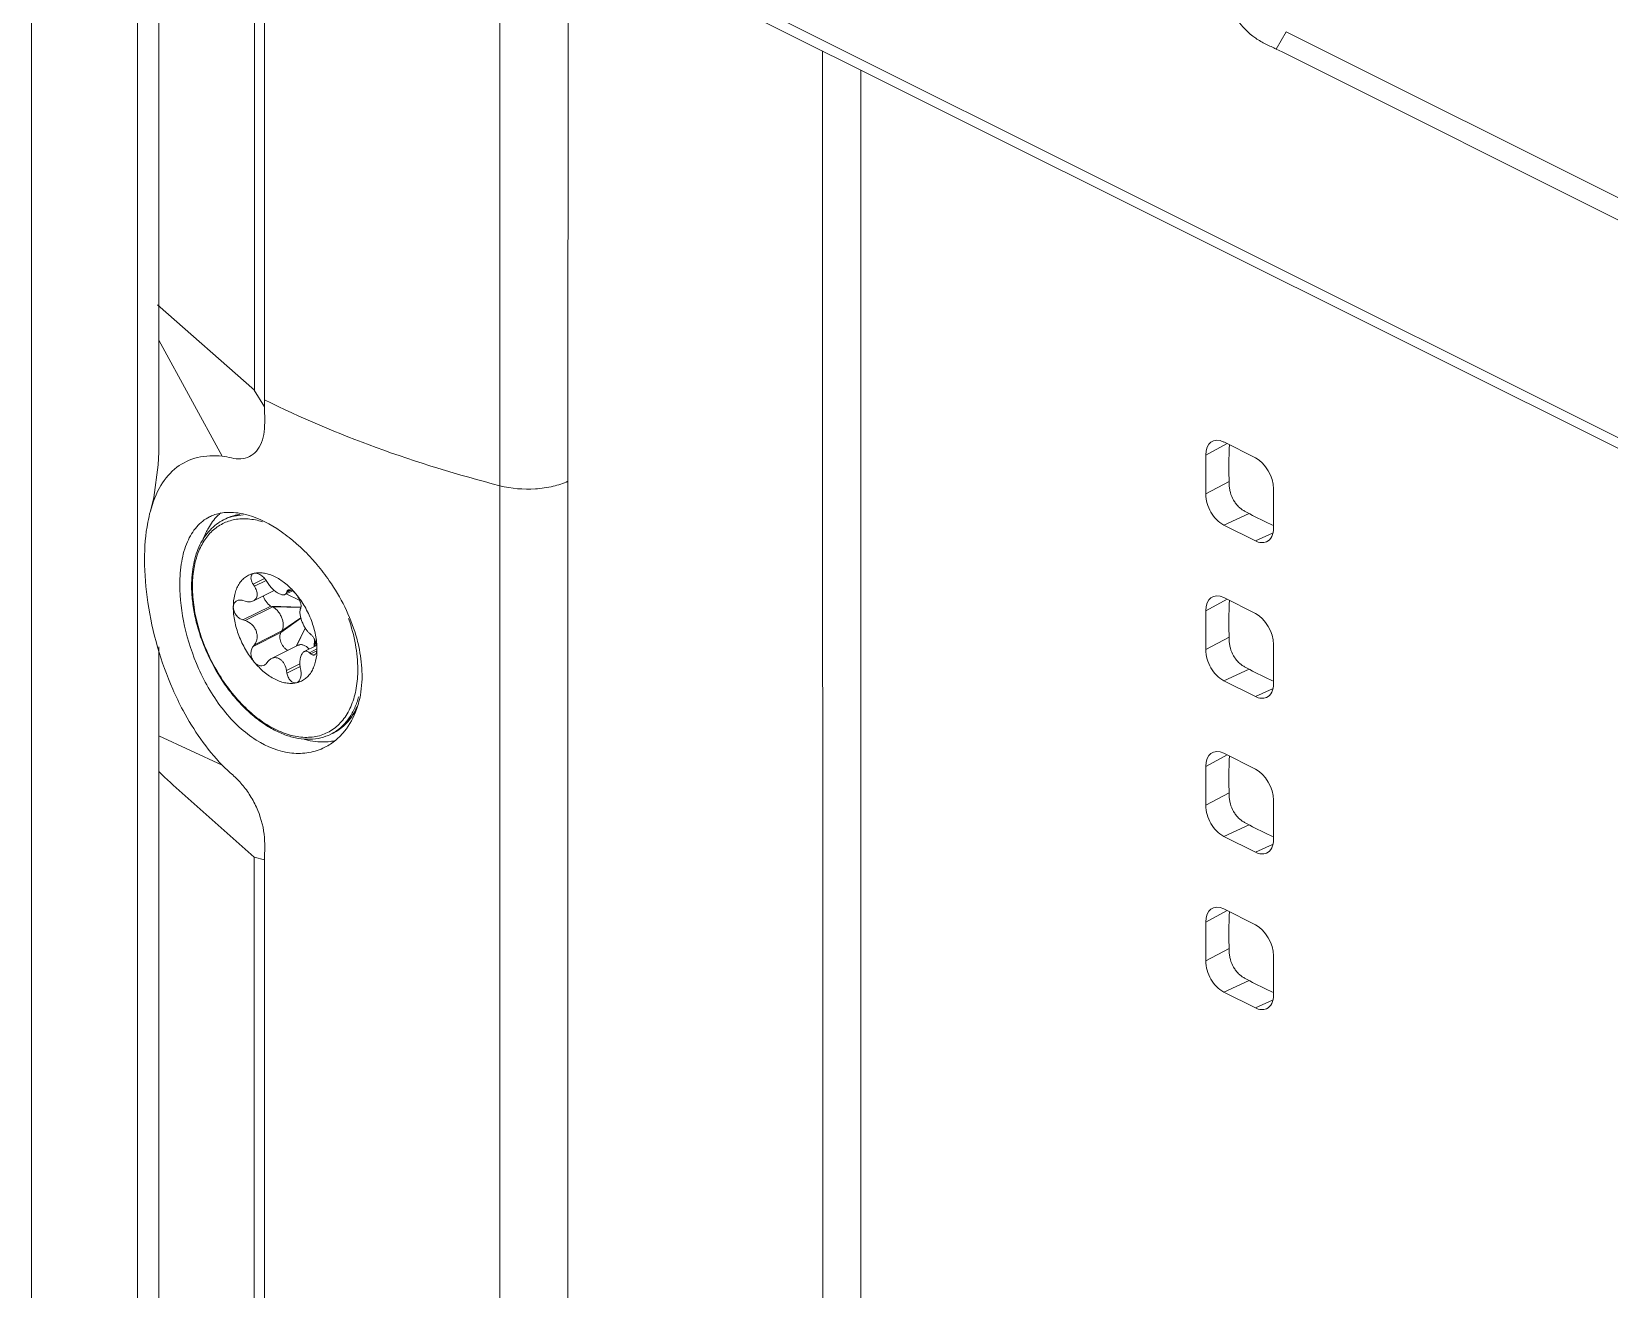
# Model space of a CAD drawing. Header units: millimetres. Extents: x 1177 to 4147, y 93 to 2194.
# Drawn here: x 3175.89 to 3212.74, y 973.66 to 1003.06 of the extents above; entities that cross this region are included whole.
import ezdxf

# ---------------------------------------------------------------- set-up
doc = ezdxf.new("R2010")
doc.units = ezdxf.units.MM
doc.header["$LTSCALE"] = 0.1
doc.layers.get('0').update_dxf_attribs({"lineweight": 13})

# ---------------------------------------------------------------- blocks, each defined once
blk = doc.blocks.new('01')
for p, q in [((3465.698, 700.051), (3465.698, 1037.801)), ((3469.234, 700.051), (3469.234, 1037.801)), ((3469.941, 1036.582), (3469.941, 1001.342)), ((3473.142, 1003.413), (3473.142, 1030.604)), ((3473.475, 1029.937), (3473.475, 1003.09)), ((3595.034, 963.625), (3482.743, 1019.771)), ((3481.324, 1018.752), (3481.324, 1000.222)), ((3594.834, 963.363), (3483.857, 1018.851)), ((3483.596, 1000.372), (3483.602, 1017.697)), ((3507.227, 1014.795), (3507.559, 1015.374)), ((3568.369, 984.968), (3507.558, 1015.374)), ((3492.092, 1014.734), (3492.093, 971.632)), ((3507.227, 1014.795), (3507.418, 1014.7)), ((3568.229, 984.295), (3507.418, 1014.7)), ((3493.366, 972.189), (3493.366, 1014.096)), ((3473.142, 1003.413), (3469.905, 1006.261)), ((3472.06, 1001.21), (3469.941, 1005.08)), ((3473.475, 1002.857), (3473.123, 1003.407)), ((3473.475, 1002.857), (3473.475, 1003.09)), ((3505.583, 1001.626), (3504.872, 1001.245)), ((3505.473, 1001.681), (3506.534, 1001.15)), ((3505.656, 1001.47), (3505.666, 1001.58)), ((3504.872, 1001.245), (3504.872, 999.946)), ((3483.596, 1000.372), (3483.596, 984.783)), ((3505.654, 1000.365), (3504.872, 999.946)), ((3481.327, 1000.221), (3481.327, 874.993)), ((3507.135, 998.815), (3507.135, 1000.113)), ((3505.473, 998.91), (3506.317, 999.295)), ((3472.107, 999.082), (3472.184, 999.121)), ((3505.473, 998.91), (3506.534, 998.379)), ((3507.104, 998.64), (3506.534, 998.379)), ((3473.089, 996.934), (3473.474, 997.126)), ((3473.127, 997.3), (3473.093, 997.288)), ((3473.134, 996.863), (3473.089, 996.934)), ((3473.798, 996.726), (3473.099, 996.376)), ((3473.527, 997.06), (3473.134, 996.863)), ((3473.549, 997.029), (3473.593, 996.958)), ((3474.152, 996.589), (3474.401, 996.713)), ((3474.193, 996.609), (3474.647, 996.391)), ((3474.206, 996.652), (3474.364, 996.731)), ((3474.206, 996.652), (3474.221, 996.693)), ((3474.221, 996.693), (3474.323, 996.744)), ((3472.753, 996.389), (3472.828, 996.367)), ((3472.753, 995.74), (3473.684, 996.205)), ((3472.828, 995.717), (3473.744, 996.175)), ((3473.684, 996.205), (3473.744, 996.175)), ((3474.684, 996.162), (3473.684, 996.205)), ((3474.68, 996.153), (3473.744, 996.175)), ((3474.68, 996.139), (3474.665, 996.098)), ((3505.583, 996.43), (3504.872, 996.049)), ((3504.872, 996.049), (3504.872, 994.75)), ((3505.473, 996.485), (3506.534, 995.954)), ((3505.656, 996.274), (3505.666, 996.383)), ((3472.828, 995.717), (3472.753, 995.74)), ((3474.686, 995.798), (3474.02, 995.324)), ((3474.683, 995.807), (3474.05, 995.373)), ((3473.089, 994.859), (3474.02, 995.324)), ((3473.134, 994.915), (3474.05, 995.373)), ((3474.05, 995.373), (3474.02, 995.324)), ((3474.83, 995.468), (3474.526, 994.863)), ((3474.832, 995.465), (3474.533, 994.867)), ((3474.971, 995.295), (3475.016, 995.258)), ((3475.138, 995.092), (3475.131, 994.852)), ((3475.158, 995.053), (3475.156, 994.864)), ((3505.654, 995.169), (3504.872, 994.75)), ((3469.941, 994.84), (3469.941, 928.311)), ((3473.089, 994.859), (3473.134, 994.915)), ((3473.705, 994.452), (3474.592, 994.896)), ((3475.208, 994.89), (3474.795, 994.684)), ((3475.222, 994.771), (3474.971, 994.646)), ((3475.016, 994.608), (3474.971, 994.646)), ((3475.016, 994.608), (3475.216, 994.709)), ((3507.135, 993.619), (3507.135, 994.917)), ((3473.593, 994.36), (3473.549, 994.305)), ((3474.206, 994.054), (3474.652, 994.277)), ((3474.221, 993.968), (3474.206, 994.054)), ((3474.221, 993.968), (3474.661, 994.189)), ((3474.665, 994.149), (3474.68, 994.064)), ((3505.473, 993.713), (3506.317, 994.099)), ((3474.524, 993.639), (3474.56, 993.651)), ((3505.473, 993.713), (3506.534, 993.183)), ((3507.104, 993.444), (3506.534, 993.183)), ((3472.06, 990.892), (3469.941, 991.873)), ((3475.685, 991.927), (3475.762, 991.965)), ((3505.473, 991.289), (3506.534, 990.758)), ((3505.583, 991.234), (3504.872, 990.852)), ((3504.872, 990.852), (3504.872, 989.554)), ((3505.656, 991.078), (3505.666, 991.187)), ((3505.654, 989.973), (3504.872, 989.554)), ((3507.135, 988.422), (3507.135, 989.721)), ((3505.473, 988.517), (3506.317, 988.903)), ((3505.473, 988.517), (3506.534, 987.987)), ((3507.104, 988.248), (3506.534, 987.987)), ((3473.123, 925.447), (3473.123, 987.819)), ((3473.475, 987.735), (3473.123, 987.819)), ((3473.475, 987.735), (3473.477, 924.894)), ((3505.583, 986.037), (3504.872, 985.656)), ((3505.473, 986.092), (3506.534, 985.562)), ((3504.872, 985.656), (3504.872, 984.358)), ((3505.656, 985.882), (3505.666, 985.991)), ((3483.596, 898.181), (3483.596, 984.783)), ((3505.654, 984.777), (3504.872, 984.358)), ((3507.135, 983.226), (3507.135, 984.525)), ((3505.473, 983.321), (3506.317, 983.707)), ((3505.473, 983.321), (3506.534, 982.791)), ((3507.104, 983.051), (3506.534, 982.791))]:
    blk.add_line(p, q)
blk.add_lwpolyline([(3469.941, 1001.342), (3469.928, 1000.914), (3469.777, 999.833), (3469.663, 999.372)])
for centre, radius, start, end in [((3473.135, 997.998), 1.732, 130.5598, 135.3471), ((3472.78, 997.738), 1.503, 113.3088, 116.5615), ((3473.842, 997.547), 2.576, 154.5926, 160.887), ((3469.971, 993.163), 6.866, 40.1539, 42.2458), ((3472.405, 994.847), 2.751, 39.6153, 43.0298), ((3480.535, 997.874), 11.058, 195.9516, 203.6868), ((3472.622, 993.876), 4.103, 0.0275, 3.5686), ((3474.366, 994.401), 0.778, 281.697, 284.5236), ((3474.977, 993.443), 1.678, 314.9899, 318.7319), ((3475.013, 993.27), 1.502, 296.5635, 299.833), ((3475.011, 993.274), 1.507, 299.8338, 302.1073), ((3475.088, 993.313), 1.506, 296.5665, 305.4782), ((3475.435, 993.399), 1.731, 278.1993, 281.821)]:
    blk.add_arc(centre, radius, start, end)
for centre, start_param, end_param in [((3505.473, 1000.944), 5.599123, 7.169916), ((3506.534, 1000.414), -2.254859, -0.684066), ((3505.473, 995.748), 5.599123, 7.169916), ((3506.534, 995.218), -2.254859, -0.684066), ((3505.473, 990.552), 5.599123, 7.169916), ((3506.534, 990.022), -2.254859, -0.684066), ((3505.473, 985.356), 5.599123, 7.169916), ((3506.534, 984.825), -2.254859, -0.684066)]:
    blk.add_ellipse(centre, major_axis=(-0.38, 0.761), ratio=0.612298, start_param=start_param, end_param=end_param)
for points, knots in [([(3505.314, 1017.59), (3505.345, 1017.437), (3505.383, 1017.127), (3505.473, 1016.659), (3505.651, 1016.209), (3505.964, 1015.669), (3506.387, 1015.23), (3506.876, 1014.958), (3507.113, 1014.852), (3507.227, 1014.795)], [0, 0, 0, 0, 0.130296, 0.261607, 0.397411, 0.533005, 0.782891, 0.893466, 1, 1, 1, 1]), ([(3473.474, 1003.09), (3474.682, 1002.487), (3477.259, 1001.397), (3479.933, 1000.579), (3481.327, 1000.221)], [0, 0, 0, 0, 0.484078, 1, 1, 1, 1]), ([(3472.062, 1001.21), (3472.167, 1001.199), (3472.37, 1001.144), (3472.677, 1001.095), (3472.977, 1001.176), (3473.223, 1001.373), (3473.389, 1001.669), (3473.503, 1002.174), (3473.472, 1002.579), (3473.473, 1002.857)], [0, 0, 0, 0, 0.115083, 0.228225, 0.334504, 0.44274, 0.561915, 0.697476, 1, 1, 1, 1]), ([(3505.656, 1000.255), (3505.653, 1000.356), (3505.644, 1000.761), (3505.647, 1001.167), (3505.656, 1001.47)], [0, 0, 0, 0, 0.250762, 1, 1, 1, 1]), ([(3472.062, 1001.21), (3471.787, 1001.238), (3471.244, 1001.219), (3470.497, 1000.875), (3469.953, 1000.217), (3469.745, 999.671), (3469.663, 999.372)], [0, 0, 0, 0, 0.249675, 0.47907, 0.72035, 1, 1, 1, 1]), ([(3481.327, 1000.221), (3481.71, 1000.123), (3482.316, 1000.075), (3483.079, 1000.183), (3483.438, 1000.299), (3483.596, 1000.372)], [0, 0, 0, 0, 0.513363, 0.77457, 1, 1, 1, 1]), ([(3506.166, 999.375), (3506.132, 999.393), (3506.064, 999.438), (3505.968, 999.521), (3505.878, 999.622), (3505.775, 999.777), (3505.702, 999.951), (3505.665, 1000.127), (3505.657, 1000.213), (3505.656, 1000.255)], [0, 0, 0, 0, 0.108395, 0.229179, 0.357678, 0.490342, 0.756404, 0.883164, 1, 1, 1, 1]), ([(3505.473, 998.91), (3505.293, 998.999), (3505.003, 999.326), (3504.872, 999.735), (3504.872, 999.946)], [0, 0, 0, 0, 0.487771, 1, 1, 1, 1]), ([(3469.663, 999.372), (3469.63, 999.251), (3469.508, 998.717), (3469.467, 998.167), (3469.469, 997.747)], [0, 0, 0, 0, 0.230554, 1, 1, 1, 1]), ([(3470.643, 996.919), (3470.643, 997.178), (3470.679, 997.667), (3470.86, 998.333), (3471.172, 998.861), (3471.476, 999.102), (3471.636, 999.182)], [0, 0, 0, 0, 0.300569, 0.564222, 0.79262, 1, 1, 1, 1]), ([(3471.515, 998.652), (3471.541, 998.705), (3471.647, 998.908), (3471.784, 999.095), (3471.903, 999.215)], [0, 0, 0, 0, 0.260593, 1, 1, 1, 1]), ([(3471.636, 999.182), (3471.678, 999.203), (3471.851, 999.279), (3472.039, 999.318), (3472.181, 999.328)], [0, 0, 0, 0, 0.24485, 1, 1, 1, 1]), ([(3472.181, 999.328), (3472.214, 999.33), (3472.349, 999.336), (3472.484, 999.326), (3472.585, 999.312)], [0, 0, 0, 0, 0.242119, 1, 1, 1, 1]), ([(3472.644, 999.265), (3472.564, 999.253), (3472.406, 999.217), (3472.256, 999.156), (3472.184, 999.121)], [0, 0, 0, 0, 0.503879, 1, 1, 1, 1]), ([(3472.184, 999.121), (3472.25, 999.153), (3472.386, 999.21), (3472.529, 999.247), (3472.601, 999.261)], [0, 0, 0, 0, 0.497483, 1, 1, 1, 1]), ([(3472.755, 999.245), (3472.656, 999.241), (3472.461, 999.216), (3472.273, 999.156), (3472.185, 999.118)], [0, 0, 0, 0, 0.506993, 1, 1, 1, 1]), ([(3472.585, 999.312), (3472.699, 999.296), (3473.206, 999.182), (3473.673, 998.932), (3474.005, 998.705)], [0, 0, 0, 0, 0.223923, 1, 1, 1, 1]), ([(3507.136, 998.889), (3507.054, 998.927), (3506.727, 999.081), (3506.404, 999.246), (3506.166, 999.375)], [0, 0, 0, 0, 0.249373, 1, 1, 1, 1]), ([(3471.038, 996.883), (3471.038, 997.128), (3471.069, 997.488), (3471.187, 997.94), (3471.307, 998.243), (3471.46, 998.512), (3471.646, 998.746), (3471.861, 998.94), (3472.023, 999.04), (3472.107, 999.082)], [0, 0, 0, 0, 0.285392, 0.417936, 0.543856, 0.663798, 0.778818, 0.890321, 1, 1, 1, 1]), ([(3473.399, 999.019), (3473.245, 999.067), (3473.011, 999.115), (3472.701, 999.12), (3472.482, 999.096), (3472.273, 999.042), (3472.076, 998.96), (3471.893, 998.851), (3471.725, 998.715), (3471.574, 998.553), (3471.394, 998.301), (3471.217, 997.924), (3471.093, 997.408), (3471.068, 997.04), (3471.068, 996.848)], [0, 0, 0, 0, 0.126417, 0.185933, 0.243502, 0.299706, 0.355209, 0.410723, 0.466962, 0.524587, 0.584176, 0.710778, 0.84924, 1, 1, 1, 1]), ([(3474.005, 998.705), (3474.035, 998.685), (3474.157, 998.599), (3474.275, 998.508), (3474.362, 998.437)], [0, 0, 0, 0, 0.245375, 1, 1, 1, 1]), ([(3507.135, 998.815), (3507.135, 998.715), (3507.109, 998.528), (3506.975, 998.382), (3506.901, 998.349)], [0, 0, 0, 0, 0.552408, 1, 1, 1, 1]), ([(3474.362, 998.437), (3474.423, 998.388), (3474.665, 998.182), (3474.892, 997.958), (3475.054, 997.779)], [0, 0, 0, 0, 0.243557, 1, 1, 1, 1]), ([(3506.901, 998.349), (3506.847, 998.325), (3506.716, 998.308), (3506.594, 998.349), (3506.534, 998.379)], [0, 0, 0, 0, 0.464527, 1, 1, 1, 1]), ([(3469.469, 997.747), (3469.467, 997.272), (3469.552, 996.288), (3469.762, 995.324), (3469.902, 994.835)], [0, 0, 0, 0, 0.482469, 1, 1, 1, 1]), ([(3472.429, 996.167), (3472.429, 996.308), (3472.449, 996.514), (3472.529, 996.767), (3472.61, 996.929), (3472.712, 997.066), (3472.834, 997.176), (3472.973, 997.257), (3473.075, 997.289), (3473.127, 997.3)], [0, 0, 0, 0, 0.292489, 0.425478, 0.549994, 0.667323, 0.779541, 0.889431, 1, 1, 1, 1]), ([(3473.093, 997.288), (3473.081, 997.282), (3473.06, 997.267), (3473.036, 997.234), (3473.022, 997.194), (3473.015, 997.129), (3473.034, 997.038), (3473.068, 996.969), (3473.089, 996.934)], [0, 0, 0, 0, 0.097885, 0.196945, 0.302948, 0.419624, 0.688587, 1, 1, 1, 1]), ([(3473.127, 997.3), (3473.176, 997.31), (3473.279, 997.321), (3473.438, 997.31), (3473.602, 997.273), (3473.831, 997.187), (3474.117, 997.013), (3474.318, 996.829), (3474.416, 996.724)], [0, 0, 0, 0, 0.102583, 0.210143, 0.32398, 0.444974, 0.708853, 1, 1, 1, 1]), ([(3473.549, 997.029), (3473.523, 997.071), (3473.462, 997.148), (3473.37, 997.226), (3473.291, 997.272), (3473.218, 997.3), (3473.161, 997.307), (3473.127, 997.3)], [0, 0, 0, 0, 0.280746, 0.557076, 0.685088, 0.802432, 1, 1, 1, 1]), ([(3475.219, 997.591), (3475.365, 997.418), (3475.912, 996.701), (3476.326, 995.877), (3476.517, 995.23)], [0, 0, 0, 0, 0.251144, 1, 1, 1, 1]), ([(3470.643, 996.919), (3470.643, 996.455), (3470.765, 995.493), (3471.069, 994.574), (3471.272, 994.12)], [0, 0, 0, 0, 0.482445, 1, 1, 1, 1]), ([(3475.685, 991.927), (3475.578, 991.873), (3475.349, 991.79), (3474.979, 991.744), (3474.59, 991.775), (3474.191, 991.881), (3473.79, 992.058), (3473.393, 992.301), (3473.006, 992.606), (3472.637, 992.968), (3472.293, 993.377), (3471.873, 993.981), (3471.531, 994.643), (3471.28, 995.337), (3471.143, 995.859), (3471.059, 996.375), (3471.038, 996.717), (3471.038, 996.883)], [0, 0, 0, 0, 0.046168, 0.093562, 0.14325, 0.196027, 0.252355, 0.312364, 0.375896, 0.442549, 0.511737, 0.582736, 0.726725, 0.798122, 0.867948, 0.935457, 1, 1, 1, 1]), ([(3471.068, 996.848), (3471.068, 996.619), (3471.107, 996.146), (3471.265, 995.438), (3471.52, 994.73), (3471.861, 994.051), (3472.275, 993.425), (3472.749, 992.875), (3473.263, 992.422), (3473.799, 992.083), (3474.34, 991.871), (3474.789, 991.808), (3475.124, 991.834), (3475.358, 991.888), (3475.578, 991.978), (3475.78, 992.102), (3475.963, 992.258), (3476.184, 992.513), (3476.4, 992.912), (3476.552, 993.474), (3476.583, 993.879), (3476.583, 994.09)], [0, 0, 0, 0, 0.068686, 0.141533, 0.217028, 0.293412, 0.36886, 0.441621, 0.510182, 0.573445, 0.630935, 0.683047, 0.707566, 0.731385, 0.754843, 0.778311, 0.802158, 0.826721, 0.878957, 0.936591, 1, 1, 1, 1]), ([(3473.099, 996.376), (3473.117, 996.386), (3473.151, 996.408), (3473.191, 996.455), (3473.217, 996.512), (3473.227, 996.576), (3473.223, 996.645), (3473.199, 996.745), (3473.163, 996.817), (3473.134, 996.863)], [0, 0, 0, 0, 0.11066, 0.218773, 0.328694, 0.444664, 0.569516, 0.704271, 1, 1, 1, 1]), ([(3473.797, 996.724), (3473.758, 996.757), (3473.684, 996.831), (3473.621, 996.914), (3473.593, 996.958)], [0, 0, 0, 0, 0.500571, 1, 1, 1, 1]), ([(3474.152, 996.589), (3474.143, 996.584), (3474.121, 996.577), (3474.084, 996.576), (3474.043, 996.582), (3473.979, 996.603), (3473.894, 996.648), (3473.83, 996.696), (3473.797, 996.724)], [0, 0, 0, 0, 0.081289, 0.172033, 0.275865, 0.394549, 0.674735, 1, 1, 1, 1]), ([(3474.206, 996.652), (3474.201, 996.639), (3474.187, 996.613), (3474.164, 996.595), (3474.152, 996.589)], [0, 0, 0, 0, 0.516987, 1, 1, 1, 1]), ([(3474.26, 996.74), (3474.252, 996.736), (3474.235, 996.722), (3474.225, 996.703), (3474.221, 996.693)], [0, 0, 0, 0, 0.479654, 1, 1, 1, 1]), ([(3474.401, 996.713), (3474.388, 996.722), (3474.363, 996.735), (3474.325, 996.748), (3474.29, 996.75), (3474.269, 996.745), (3474.26, 996.74)], [0, 0, 0, 0, 0.309007, 0.574685, 0.801106, 1, 1, 1, 1]), ([(3474.524, 996.601), (3474.505, 996.624), (3474.467, 996.665), (3474.423, 996.7), (3474.401, 996.713)], [0, 0, 0, 0, 0.531627, 1, 1, 1, 1]), ([(3474.68, 996.139), (3474.685, 996.152), (3474.691, 996.182), (3474.691, 996.232), (3474.682, 996.288), (3474.658, 996.374), (3474.609, 996.483), (3474.555, 996.563), (3474.524, 996.601)], [0, 0, 0, 0, 0.081914, 0.180348, 0.294769, 0.423159, 0.707611, 1, 1, 1, 1]), ([(3474.524, 996.601), (3474.632, 996.471), (3474.826, 996.189), (3475.046, 995.729), (3475.186, 995.251), (3475.222, 994.927), (3475.222, 994.771)], [0, 0, 0, 0, 0.254359, 0.512919, 0.764765, 1, 1, 1, 1]), ([(3472.547, 996.381), (3472.529, 996.372), (3472.495, 996.348), (3472.457, 996.297), (3472.434, 996.236), (3472.429, 996.191), (3472.429, 996.167)], [0, 0, 0, 0, 0.236599, 0.476208, 0.728722, 1, 1, 1, 1]), ([(3473.127, 994.337), (3473.019, 994.467), (3472.825, 994.749), (3472.605, 995.21), (3472.465, 995.687), (3472.429, 996.011), (3472.429, 996.167)], [0, 0, 0, 0, 0.254359, 0.512919, 0.764765, 1, 1, 1, 1]), ([(3472.429, 996.167), (3472.429, 996.122), (3472.448, 996.027), (3472.519, 995.901), (3472.623, 995.798), (3472.709, 995.753), (3472.753, 995.74)], [0, 0, 0, 0, 0.239462, 0.49734, 0.756045, 1, 1, 1, 1]), ([(3472.753, 996.389), (3472.718, 996.4), (3472.648, 996.411), (3472.577, 996.395), (3472.547, 996.381)], [0, 0, 0, 0, 0.52668, 1, 1, 1, 1]), ([(3472.828, 996.367), (3472.875, 996.353), (3472.967, 996.337), (3473.061, 996.357), (3473.099, 996.376)], [0, 0, 0, 0, 0.531842, 1, 1, 1, 1]), ([(3473.684, 996.205), (3473.655, 996.22), (3473.599, 996.26), (3473.528, 996.34), (3473.47, 996.436), (3473.444, 996.508), (3473.435, 996.544)], [0, 0, 0, 0, 0.224627, 0.474713, 0.738163, 1, 1, 1, 1]), ([(3474.05, 995.373), (3474.066, 995.399), (3474.091, 995.463), (3474.101, 995.57), (3474.088, 995.687), (3474.053, 995.808), (3473.997, 995.924), (3473.925, 996.029), (3473.841, 996.115), (3473.776, 996.159), (3473.744, 996.175)], [0, 0, 0, 0, 0.100163, 0.214155, 0.341032, 0.476829, 0.616268, 0.753439, 0.882721, 1, 1, 1, 1]), ([(3474.971, 995.295), (3474.946, 995.316), (3474.896, 995.368), (3474.831, 995.462), (3474.771, 995.572), (3474.719, 995.691), (3474.68, 995.809), (3474.655, 995.92), (3474.648, 996.016), (3474.656, 996.074), (3474.665, 996.098)], [0, 0, 0, 0, 0.110696, 0.240625, 0.384178, 0.53292, 0.676665, 0.805968, 0.914467, 1, 1, 1, 1]), ([(3505.656, 995.058), (3505.653, 995.16), (3505.644, 995.565), (3505.647, 995.971), (3505.656, 996.274)], [0, 0, 0, 0, 0.250762, 1, 1, 1, 1]), ([(3472.828, 995.717), (3472.907, 995.693), (3473.021, 995.625), (3473.133, 995.495), (3473.194, 995.378), (3473.226, 995.252), (3473.226, 995.127), (3473.196, 995.011), (3473.157, 994.944), (3473.134, 994.915)], [0, 0, 0, 0, 0.249375, 0.381505, 0.514159, 0.64429, 0.769426, 0.888065, 1, 1, 1, 1]), ([(3476.583, 994.09), (3476.583, 994.369), (3476.525, 994.947), (3476.375, 995.506), (3476.278, 995.788)], [0, 0, 0, 0, 0.483665, 1, 1, 1, 1]), ([(3474.249, 994.722), (3474.225, 994.735), (3474.177, 994.768), (3474.114, 994.832), (3474.06, 994.911), (3474.018, 994.998), (3473.991, 995.089), (3473.979, 995.199), (3473.994, 995.282), (3474.02, 995.324)], [0, 0, 0, 0, 0.117521, 0.247148, 0.384604, 0.524297, 0.660366, 0.787432, 1, 1, 1, 1]), ([(3475.21, 994.89), (3475.202, 994.928), (3475.181, 995.002), (3475.136, 995.104), (3475.082, 995.191), (3475.039, 995.239), (3475.016, 995.258)], [0, 0, 0, 0, 0.274561, 0.545123, 0.791997, 1, 1, 1, 1]), ([(3476.517, 995.23), (3476.545, 995.138), (3476.641, 994.778), (3476.7, 994.408), (3476.717, 994.132)], [0, 0, 0, 0, 0.257452, 1, 1, 1, 1]), ([(3506.166, 994.179), (3506.132, 994.197), (3506.064, 994.241), (3505.968, 994.324), (3505.878, 994.426), (3505.775, 994.581), (3505.702, 994.755), (3505.665, 994.931), (3505.657, 995.017), (3505.656, 995.058)], [0, 0, 0, 0, 0.108395, 0.229179, 0.357678, 0.490342, 0.756404, 0.883164, 1, 1, 1, 1]), ([(3473.089, 994.859), (3473.063, 994.826), (3473.023, 994.743), (3473.013, 994.603), (3473.046, 994.461), (3473.096, 994.375), (3473.127, 994.337)], [0, 0, 0, 0, 0.226942, 0.475503, 0.738548, 1, 1, 1, 1]), ([(3473.593, 994.36), (3473.601, 994.37), (3473.633, 994.406), (3473.673, 994.436), (3473.705, 994.452)], [0, 0, 0, 0, 0.258578, 1, 1, 1, 1]), ([(3473.705, 994.452), (3473.729, 994.465), (3473.781, 994.482), (3473.865, 994.484), (3473.947, 994.46), (3474.022, 994.412), (3474.088, 994.343), (3474.161, 994.226), (3474.193, 994.124), (3474.206, 994.054)], [0, 0, 0, 0, 0.109461, 0.218418, 0.33058, 0.449317, 0.576567, 0.712229, 1, 1, 1, 1]), ([(3475.222, 994.771), (3475.222, 994.634), (3475.203, 994.434), (3475.127, 994.187), (3475.052, 994.028), (3474.955, 993.891), (3474.84, 993.78), (3474.708, 993.696), (3474.611, 993.66), (3474.561, 993.648)], [0, 0, 0, 0, 0.292063, 0.425261, 0.550188, 0.667975, 0.780473, 0.890199, 1, 1, 1, 1]), ([(3474.963, 994.768), (3474.934, 994.799), (3474.875, 994.851), (3474.791, 994.897), (3474.724, 994.914), (3474.677, 994.918), (3474.632, 994.912), (3474.605, 994.902), (3474.592, 994.896)], [0, 0, 0, 0, 0.297686, 0.561702, 0.680801, 0.792227, 0.89772, 1, 1, 1, 1]), ([(3474.795, 994.684), (3474.765, 994.668), (3474.725, 994.625), (3474.691, 994.553), (3474.661, 994.458), (3474.646, 994.32), (3474.655, 994.207), (3474.665, 994.149)], [0, 0, 0, 0, 0.177477, 0.28813, 0.413007, 0.695065, 1, 1, 1, 1]), ([(3474.971, 994.646), (3474.957, 994.657), (3474.929, 994.677), (3474.883, 994.696), (3474.837, 994.699), (3474.808, 994.69), (3474.795, 994.684)], [0, 0, 0, 0, 0.288082, 0.541806, 0.772346, 1, 1, 1, 1]), ([(3475.016, 994.608), (3475.027, 994.6), (3475.048, 994.585), (3475.082, 994.571), (3475.115, 994.568), (3475.136, 994.574), (3475.145, 994.578)], [0, 0, 0, 0, 0.294551, 0.551982, 0.781276, 1, 1, 1, 1]), ([(3475.145, 994.578), (3475.157, 994.585), (3475.181, 994.605), (3475.205, 994.649), (3475.219, 994.706), (3475.222, 994.748), (3475.222, 994.771)], [0, 0, 0, 0, 0.190975, 0.416283, 0.686233, 1, 1, 1, 1]), ([(3475.222, 994.771), (3475.222, 994.78), (3475.221, 994.82), (3475.216, 994.86), (3475.21, 994.89)], [0, 0, 0, 0, 0.238011, 1, 1, 1, 1]), ([(3505.473, 993.713), (3505.293, 993.803), (3505.003, 994.13), (3504.872, 994.539), (3504.872, 994.75)], [0, 0, 0, 0, 0.487771, 1, 1, 1, 1]), ([(3471.272, 994.12), (3471.493, 993.624), (3471.9, 992.926), (3472.604, 992.161), (3473.324, 991.597), (3474.146, 991.268), (3474.953, 991.288), (3475.317, 991.407), (3475.482, 991.49)], [0, 0, 0, 0, 0.296312, 0.435164, 0.564886, 0.794486, 0.898918, 1, 1, 1, 1]), ([(3473.127, 994.337), (3473.15, 994.31), (3473.199, 994.263), (3473.288, 994.218), (3473.38, 994.206), (3473.439, 994.222), (3473.465, 994.235)], [0, 0, 0, 0, 0.278794, 0.535291, 0.771972, 1, 1, 1, 1]), ([(3474.524, 993.639), (3474.47, 993.628), (3474.357, 993.616), (3474.182, 993.632), (3474.002, 993.679), (3473.751, 993.786), (3473.443, 993.996), (3473.229, 994.214), (3473.127, 994.337)], [0, 0, 0, 0, 0.100895, 0.207261, 0.32056, 0.441668, 0.707117, 1, 1, 1, 1]), ([(3473.465, 994.235), (3473.473, 994.239), (3473.504, 994.257), (3473.532, 994.283), (3473.549, 994.305)], [0, 0, 0, 0, 0.244453, 1, 1, 1, 1]), ([(3474.221, 993.968), (3474.229, 993.92), (3474.257, 993.83), (3474.318, 993.732), (3474.379, 993.676), (3474.426, 993.648), (3474.476, 993.634), (3474.508, 993.636), (3474.524, 993.639)], [0, 0, 0, 0, 0.297992, 0.57064, 0.692364, 0.803082, 0.904393, 1, 1, 1, 1]), ([(3474.56, 993.651), (3474.573, 993.658), (3474.598, 993.675), (3474.629, 993.712), (3474.655, 993.757), (3474.681, 993.83), (3474.695, 993.934), (3474.688, 994.02), (3474.68, 994.064)], [0, 0, 0, 0, 0.096427, 0.2004, 0.313931, 0.437364, 0.708911, 1, 1, 1, 1]), ([(3507.136, 993.693), (3507.054, 993.731), (3506.727, 993.885), (3506.404, 994.05), (3506.166, 994.179)], [0, 0, 0, 0, 0.249373, 1, 1, 1, 1]), ([(3470.408, 993.432), (3470.514, 993.191), (3470.955, 992.281), (3471.538, 991.433), (3472.058, 990.894)], [0, 0, 0, 0, 0.259665, 1, 1, 1, 1]), ([(3476.543, 992.756), (3476.574, 992.841), (3476.683, 993.206), (3476.725, 993.589), (3476.725, 993.878)], [0, 0, 0, 0, 0.239275, 1, 1, 1, 1]), ([(3507.135, 993.619), (3507.135, 993.519), (3507.109, 993.332), (3506.975, 993.186), (3506.901, 993.153)], [0, 0, 0, 0, 0.552408, 1, 1, 1, 1]), ([(3475.812, 991.998), (3475.907, 992.058), (3476.088, 992.202), (3476.313, 992.476), (3476.492, 992.805), (3476.577, 993.049), (3476.611, 993.176)], [0, 0, 0, 0, 0.23118, 0.471816, 0.726995, 1, 1, 1, 1]), ([(3506.901, 993.153), (3506.847, 993.129), (3506.716, 993.112), (3506.594, 993.153), (3506.534, 993.183)], [0, 0, 0, 0, 0.464527, 1, 1, 1, 1]), ([(3476.533, 992.763), (3476.489, 992.675), (3476.39, 992.508), (3476.208, 992.286), (3475.999, 992.102), (3475.843, 992.006), (3475.762, 991.965)], [0, 0, 0, 0, 0.262147, 0.514151, 0.758941, 1, 1, 1, 1]), ([(3475.96, 991.828), (3476.024, 991.889), (3476.273, 992.16), (3476.45, 992.493), (3476.543, 992.756)], [0, 0, 0, 0, 0.240186, 1, 1, 1, 1]), ([(3476.238, 992.336), (3476.302, 992.409), (3476.42, 992.568), (3476.512, 992.743), (3476.554, 992.835)], [0, 0, 0, 0, 0.487618, 1, 1, 1, 1]), ([(3475.482, 991.49), (3475.613, 991.555), (3475.778, 991.664), (3475.924, 991.794), (3475.96, 991.828)], [0, 0, 0, 0, 0.74686, 1, 1, 1, 1]), ([(3475.962, 992.086), (3475.98, 992.099), (3476.051, 992.151), (3476.117, 992.21), (3476.164, 992.256)], [0, 0, 0, 0, 0.247914, 1, 1, 1, 1]), ([(3474.758, 991.768), (3474.837, 991.745), (3475.138, 991.669), (3475.456, 991.653), (3475.682, 991.686)], [0, 0, 0, 0, 0.26493, 1, 1, 1, 1]), ([(3472.058, 990.894), (3472.157, 990.792), (3472.375, 990.605), (3472.698, 990.297), (3472.976, 989.922), (3473.284, 989.366), (3473.463, 988.758), (3473.484, 988.158), (3473.473, 987.875), (3473.473, 987.735)], [0, 0, 0, 0, 0.117618, 0.238408, 0.36872, 0.50365, 0.764584, 0.884076, 1, 1, 1, 1]), ([(3505.656, 989.862), (3505.653, 989.964), (3505.644, 990.369), (3505.647, 990.774), (3505.656, 991.078)], [0, 0, 0, 0, 0.250762, 1, 1, 1, 1]), ([(3469.941, 990.682), (3470.452, 990.187), (3471.26, 989.484), (3472.327, 988.538), (3472.857, 988.057), (3473.122, 987.819)], [0, 0, 0, 0, 0.498959, 0.750083, 1, 1, 1, 1]), ([(3506.166, 988.983), (3506.132, 989.001), (3506.064, 989.045), (3505.968, 989.128), (3505.878, 989.23), (3505.775, 989.385), (3505.702, 989.559), (3505.665, 989.735), (3505.657, 989.821), (3505.656, 989.862)], [0, 0, 0, 0, 0.108395, 0.229179, 0.357678, 0.490342, 0.756404, 0.883164, 1, 1, 1, 1]), ([(3505.473, 988.517), (3505.293, 988.607), (3505.003, 988.934), (3504.872, 989.343), (3504.872, 989.554)], [0, 0, 0, 0, 0.487771, 1, 1, 1, 1]), ([(3507.136, 988.497), (3507.054, 988.535), (3506.727, 988.689), (3506.404, 988.854), (3506.166, 988.983)], [0, 0, 0, 0, 0.249373, 1, 1, 1, 1]), ([(3507.135, 988.422), (3507.135, 988.322), (3507.109, 988.136), (3506.975, 987.99), (3506.901, 987.957)], [0, 0, 0, 0, 0.552408, 1, 1, 1, 1]), ([(3506.901, 987.957), (3506.847, 987.933), (3506.716, 987.915), (3506.594, 987.957), (3506.534, 987.987)], [0, 0, 0, 0, 0.464527, 1, 1, 1, 1]), ([(3505.656, 984.666), (3505.653, 984.768), (3505.644, 985.173), (3505.647, 985.578), (3505.656, 985.882)], [0, 0, 0, 0, 0.250762, 1, 1, 1, 1]), ([(3506.166, 983.787), (3506.132, 983.805), (3506.064, 983.849), (3505.968, 983.932), (3505.878, 984.034), (3505.775, 984.189), (3505.702, 984.363), (3505.665, 984.539), (3505.657, 984.625), (3505.656, 984.666)], [0, 0, 0, 0, 0.108395, 0.229179, 0.357678, 0.490342, 0.756404, 0.883164, 1, 1, 1, 1]), ([(3505.473, 983.321), (3505.293, 983.411), (3505.003, 983.738), (3504.872, 984.147), (3504.872, 984.358)], [0, 0, 0, 0, 0.487771, 1, 1, 1, 1]), ([(3507.136, 983.301), (3507.054, 983.339), (3506.727, 983.493), (3506.404, 983.657), (3506.166, 983.787)], [0, 0, 0, 0, 0.249373, 1, 1, 1, 1]), ([(3507.135, 983.226), (3507.135, 983.126), (3507.109, 982.94), (3506.975, 982.794), (3506.901, 982.761)], [0, 0, 0, 0, 0.552408, 1, 1, 1, 1]), ([(3506.901, 982.761), (3506.847, 982.737), (3506.716, 982.719), (3506.594, 982.761), (3506.534, 982.791)], [0, 0, 0, 0, 0.464527, 1, 1, 1, 1])]:
    blk.add_open_spline(points, degree=3, knots=knots)

msp = doc.modelspace()

# ---------------------------------------------------------------- block references
at = {"xscale": 0.7, "yscale": 0.7, "zscale": 0.7}
msp.add_blockref('01', (749.903, 292.29), dxfattribs=at)

doc.saveas('drawing.dxf')
